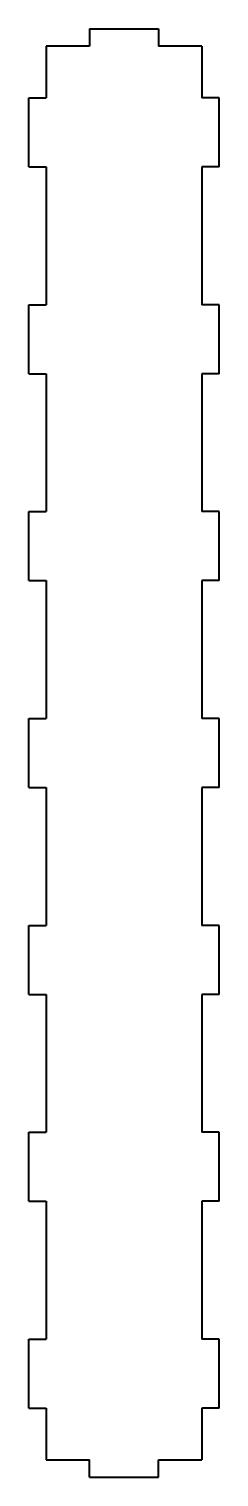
# Model space of a CAD drawing. Header units: inches. Extents: x -0.7 to 0.7, y 2.1 to 12.6.
import ezdxf

# ---------------------------------------------------------------- set-up
doc = ezdxf.new("R2010")
doc.units = ezdxf.units.IN
doc.header["$MEASUREMENT"] = 0
doc.layers.add('Visible', color=7, linetype='Continuous', lineweight=40)

msp = doc.modelspace()

# ---------------------------------------------------------------- linework, layer by layer
at = {"layer": 'Visible'}
for p, q in [((-0.25, 12.625), (0.25, 12.625)), ((-0.25, 12.625), (-0.25, 12.5)), ((0.25, 12.625), (0.25, 12.5)), ((-0.25, 12.5), (-0.565, 12.5)), ((-0.565, 12.5), (-0.565, 12.125)), ((0.565, 12.5), (0.25, 12.5)), ((0.565, 12.5), (0.565, 12.125)), ((-0.69, 12.125), (-0.565, 12.125)), ((-0.69, 11.625), (-0.69, 12.125)), ((0.69, 12.125), (0.565, 12.125)), ((0.69, 11.625), (0.69, 12.125)), ((-0.69, 11.625), (-0.565, 11.625)), ((-0.565, 11.625), (-0.565, 10.625)), ((0.565, 11.625), (0.565, 10.625)), ((0.69, 11.625), (0.565, 11.625)), ((-0.69, 10.625), (-0.565, 10.625)), ((-0.69, 10.125), (-0.69, 10.625)), ((0.69, 10.625), (0.565, 10.625)), ((0.69, 10.125), (0.69, 10.625)), ((-0.69, 10.125), (-0.565, 10.125)), ((-0.565, 10.125), (-0.565, 9.125)), ((0.565, 10.125), (0.565, 9.125)), ((0.69, 10.125), (0.565, 10.125)), ((-0.69, 9.125), (-0.565, 9.125)), ((-0.69, 8.625), (-0.69, 9.125)), ((0.69, 9.125), (0.565, 9.125)), ((0.69, 8.625), (0.69, 9.125)), ((-0.69, 8.625), (-0.565, 8.625)), ((-0.565, 8.625), (-0.565, 7.625)), ((0.565, 8.625), (0.565, 7.625)), ((0.69, 8.625), (0.565, 8.625)), ((-0.69, 7.625), (-0.565, 7.625)), ((-0.69, 7.125), (-0.69, 7.625)), ((0.69, 7.625), (0.565, 7.625)), ((0.69, 7.125), (0.69, 7.625)), ((-0.69, 7.125), (-0.565, 7.125)), ((-0.565, 7.125), (-0.565, 6.125)), ((0.565, 7.125), (0.565, 6.125)), ((0.69, 7.125), (0.565, 7.125)), ((-0.69, 6.125), (-0.565, 6.125)), ((-0.69, 5.625), (-0.69, 6.125)), ((0.69, 6.125), (0.565, 6.125)), ((0.69, 5.625), (0.69, 6.125)), ((-0.69, 5.625), (-0.565, 5.625)), ((-0.565, 5.625), (-0.565, 4.625)), ((0.565, 5.625), (0.565, 4.625)), ((0.69, 5.625), (0.565, 5.625)), ((-0.69, 4.625), (-0.565, 4.625)), ((-0.69, 4.125), (-0.69, 4.625)), ((0.69, 4.625), (0.565, 4.625)), ((0.69, 4.125), (0.69, 4.625)), ((-0.69, 4.125), (-0.565, 4.125)), ((-0.565, 4.125), (-0.565, 3.125)), ((0.565, 4.125), (0.565, 3.125)), ((0.69, 4.125), (0.565, 4.125)), ((-0.69, 3.125), (-0.565, 3.125)), ((-0.69, 2.625), (-0.69, 3.125)), ((0.69, 3.125), (0.565, 3.125)), ((0.69, 2.625), (0.69, 3.125)), ((-0.69, 2.625), (-0.565, 2.625)), ((-0.565, 2.625), (-0.565, 2.25)), ((0.565, 2.625), (0.565, 2.25)), ((0.69, 2.625), (0.565, 2.625)), ((-0.565, 2.25), (-0.25, 2.25)), ((-0.25, 2.125), (-0.25, 2.25)), ((0.25, 2.125), (0.25, 2.25)), ((0.25, 2.25), (0.565, 2.25)), ((-0.25, 2.125), (0.25, 2.125))]:
    msp.add_line(p, q, dxfattribs=at)

doc.saveas('drawing.dxf')
